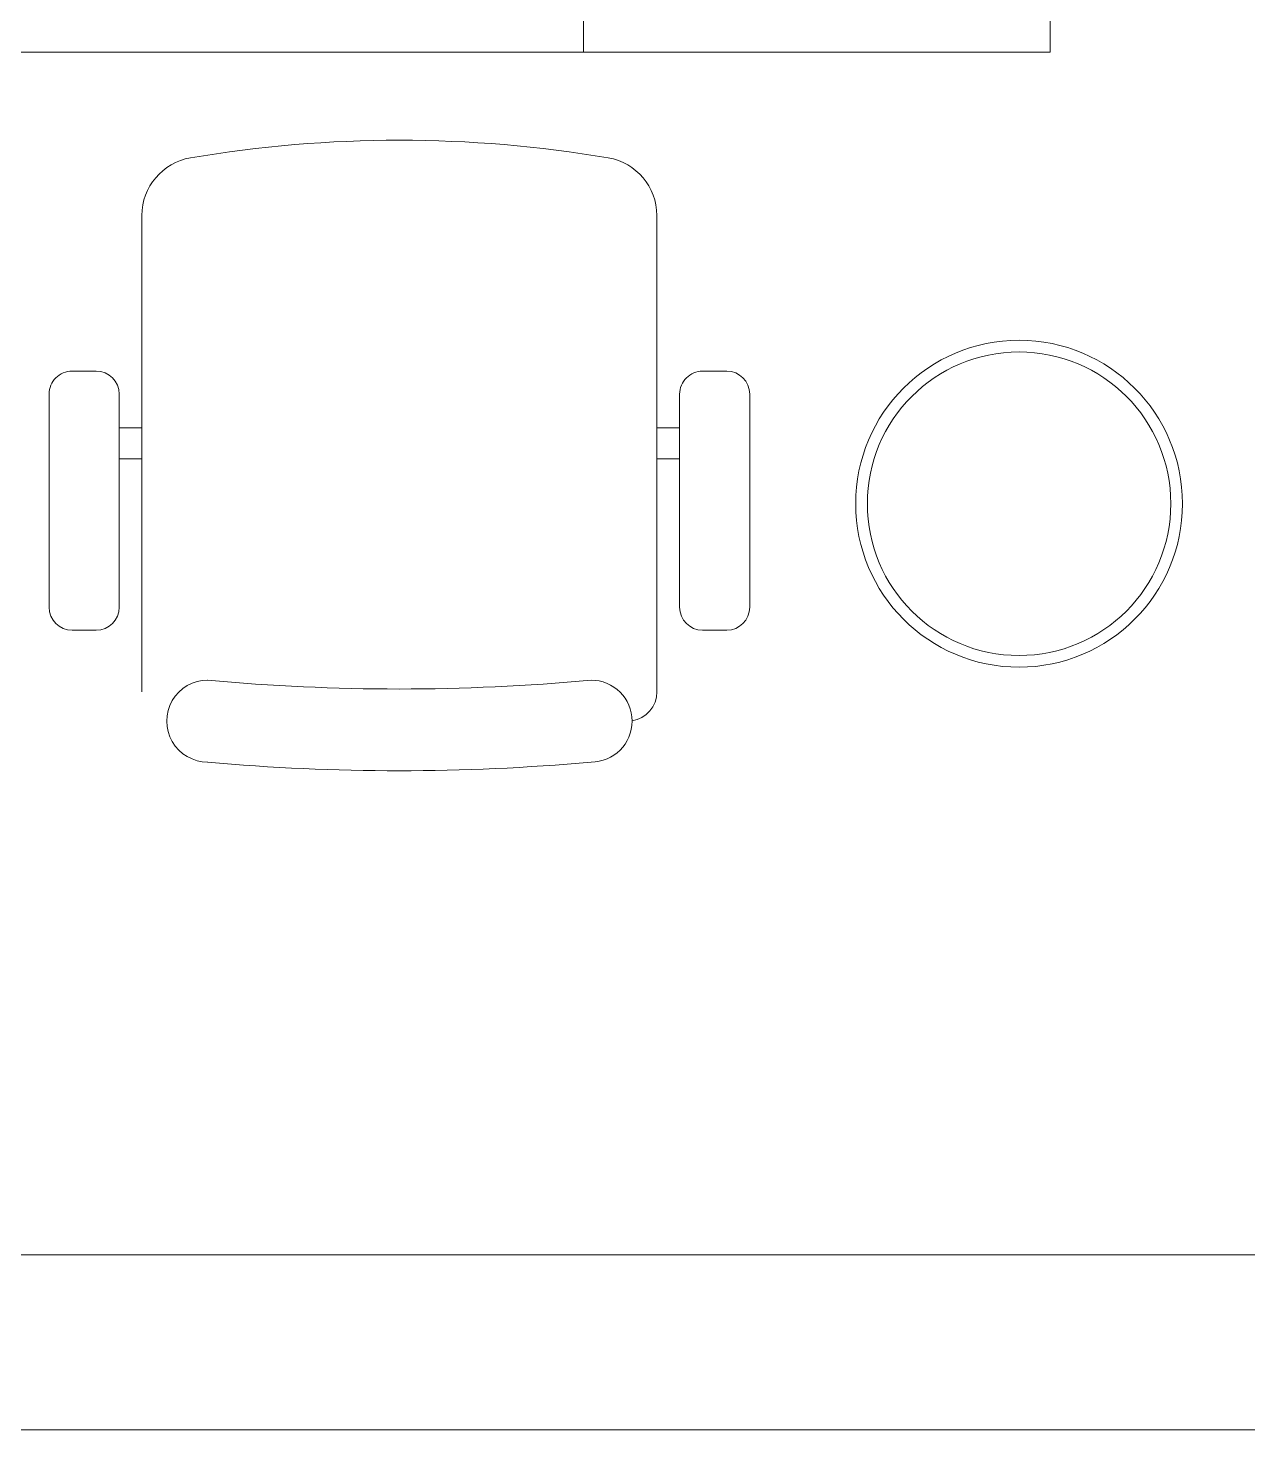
# Model space of a CAD drawing. Header units: metres. Extents: x 75097 to 220695, y -1557923 to -1361206.
# Drawn here: x 168756 to 169801, y -1455123 to -1453922 of the extents above; entities that cross this region are included whole.
import ezdxf

# ---------------------------------------------------------------- set-up
doc = ezdxf.new("R2010")
doc.units = ezdxf.units.M
doc.layers.get('0').update_dxf_attribs({"lineweight": 0})
for name, color, linetype, lineweight in [('A-100 - Copy$0$Medical Equipment and Furniture', 8, 'Continuous', 0), ('A-100 - Copy$0$NEW', 8, 'Continuous', 5), ('A-100 - Copy$0$Walls', 8, 'Continuous', 0)]:
    doc.layers.add(name, color=color, linetype=linetype, lineweight=lineweight)

# ---------------------------------------------------------------- blocks, each defined once
blk = doc.blocks.new('A-100 - Copy$0$GF21043-P')
for p, q in [((-0.8, 0.75), (-0.8, 0)), ((-0.4, 0.6), (-0.4, 0)), ((-0.8, 0), (0.8, 0))]:
    blk.add_line(p, q)
blk = doc.blocks.new('*X81')
for p, q in [((5, 3), (5, 3)), ((5, 3), (5, 3)), ((5, 3), (5, 3)), ((5, 3), (5, 3)), ((5, 3), (5, 3)), ((5, 3), (5, 3)), ((5, 3), (5, 3)), ((5, 3), (5, 3)), ((5, 3), (5, 3)), ((5, 3), (5, 3)), ((5, 3), (5, 3)), ((5, 3), (5, 3)), ((5, 3), (5, 3)), ((5, 3), (5, 3)), ((5, 3), (5, 3)), ((5, 3), (5, 3)), ((5, 3), (5, 3)), ((5, 3), (5, 3)), ((5, 3), (5, 3)), ((5, 3), (5, 3)), ((5, 3), (5, 3)), ((5, 3), (5, 3)), ((5, 3), (5, 3)), ((5, 3), (5, 3)), ((5, 3), (5, 3)), ((5, 3), (5, 3)), ((5, 3), (5, 3)), ((5, 3), (5, 3)), ((5, 3), (5, 3)), ((5, 3), (5, 3)), ((5, 3), (5, 3)), ((5, 3), (5, 3)), ((5, 3), (5, 3)), ((5, 3), (5, 3)), ((5, 3), (5, 3)), ((5, 3), (5, 3)), ((5, 3), (5, 3)), ((5, 3), (5, 3)), ((5, 3), (5, 3)), ((5, 3), (5, 3)), ((5, 3), (5, 3)), ((5, 3), (5, 3)), ((5, 3), (5, 3)), ((5, 3), (5, 3)), ((5, 3), (5, 3)), ((5, 3), (5, 3)), ((5, 3), (5, 3)), ((5, 3), (5, 3)), ((5, 3), (5, 3)), ((5, 3), (5, 3)), ((5, 3), (5, 3)), ((5, 3), (5, 3)), ((5, 3), (5, 3)), ((5, 3), (5, 3)), ((5, 3), (5, 3)), ((5, 3), (5, 3)), ((5, 3), (5, 3)), ((5, 3), (5, 3)), ((5, 3), (5, 3)), ((5, 3), (5, 3)), ((5, 3), (5, 3)), ((5, 3), (5, 3)), ((5, 3), (5, 3)), ((5, 3), (5, 3)), ((5, 3), (5, 3)), ((5, 3), (5, 3)), ((6, 3), (5, 3)), ((5, 3), (5, 3)), ((6, 3), (5, 3)), ((5, 3), (5, 3)), ((6, 3), (5, 3)), ((5, 3), (5, 3)), ((6, 3), (5, 3)), ((5, 3), (5, 3)), ((5, 3), (5, 3)), ((5, 3), (5, 3)), ((5, 3), (5, 3)), ((5, 3), (5, 3)), ((5, 3), (5, 3)), ((5, 3), (5, 3)), ((5, 3), (5, 3)), ((5, 3), (5, 3)), ((5, 3), (5, 3)), ((5, 3), (5, 3)), ((5, 3), (5, 3)), ((5, 3), (5, 3)), ((5, 3), (5, 3)), ((5, 3), (5, 3)), ((5, 3), (5, 3)), ((5, 3), (5, 3)), ((5, 3), (5, 3)), ((5, 3), (5, 3)), ((5, 3), (5, 3)), ((5, 3), (5, 3)), ((5, 3), (5, 3)), ((5, 3), (5, 3)), ((6, 3), (6, 3)), ((6, 3), (6, 3)), ((6, 3), (6, 3)), ((6, 3), (6, 3)), ((6, 3), (6, 3)), ((6, 3), (6, 3)), ((6, 3), (6, 3)), ((6, 3), (6, 3)), ((6, 3), (6, 3)), ((6, 3), (6, 3)), ((6, 3), (6, 3)), ((6, 3), (6, 3)), ((6, 3), (6, 3)), ((6, 3), (6, 3)), ((6, 3), (6, 3)), ((6, 3), (6, 3)), ((6, 3), (6, 3)), ((6, 3), (6, 3)), ((6, 3), (6, 3)), ((6, 3), (6, 3)), ((6, 3), (6, 3)), ((6, 3), (6, 3)), ((6, 3), (6, 3)), ((6, 3), (6, 3)), ((6, 3), (6, 3)), ((6, 3), (6, 3)), ((6, 3), (6, 3)), ((6, 3), (6, 3)), ((6, 3), (6, 3)), ((6, 3), (6, 3)), ((6, 3), (6, 3)), ((6, 3), (6, 3)), ((6, 3), (6, 3)), ((6, 3), (6, 3)), ((6, 3), (6, 3)), ((6, 3), (6, 3)), ((6, 3), (6, 3)), ((6, 3), (6, 3)), ((6, 3), (6, 3)), ((6, 3), (6, 3)), ((6, 3), (6, 3)), ((6, 3), (6, 3)), ((6, 3), (6, 3)), ((6, 3), (6, 3)), ((6, 3), (6, 3)), ((6, 3), (6, 3)), ((6, 3), (6, 3)), ((6, 3), (6, 3)), ((6, 3), (6, 3)), ((6, 3), (6, 3)), ((6, 3), (6, 3)), ((6, 3), (6, 3)), ((6, 3), (6, 3)), ((6, 3), (6, 3)), ((6, 3), (6, 3)), ((6, 3), (6, 3)), ((6, 3), (6, 3)), ((6, 3), (6, 3)), ((6, 3), (6, 3)), ((6, 3), (6, 3)), ((6, 3), (6, 3)), ((6, 3), (6, 3)), ((6, 3), (6, 3)), ((6, 3), (6, 3)), ((6, 3), (6, 3)), ((6, 3), (6, 3)), ((6, 3), (6, 3)), ((6, 3), (6, 3)), ((6, 3), (6, 3)), ((6, 3), (6, 3)), ((6, 3), (6, 3)), ((6, 3), (6, 3)), ((6, 3), (6, 3)), ((6, 3), (6, 3)), ((6, 3), (6, 3)), ((6, 3), (6, 3)), ((6, 3), (6, 3)), ((6, 3), (6, 3)), ((6, 3), (6, 3)), ((6, 3), (6, 3)), ((6, 3), (6, 3)), ((6, 3), (6, 3)), ((6, 3), (6, 3)), ((6, 3), (6, 3)), ((6, 3), (6, 3)), ((6, 3), (6, 3)), ((6, 3), (6, 3)), ((6, 3), (6, 3)), ((6, 3), (6, 3)), ((6, 3), (6, 3)), ((6, 3), (6, 3)), ((6, 3), (6, 3)), ((6, 3), (6, 3)), ((6, 3), (6, 3)), ((6, 3), (6, 3)), ((6, 3), (6, 3)), ((6, 3), (6, 3)), ((6, 3), (6, 3)), ((6, 3), (6, 3)), ((6, 3), (6, 3)), ((6, 3), (6, 3)), ((6, 3), (6, 3)), ((6, 3), (6, 3)), ((6, 3), (6, 3)), ((6, 3), (6, 3)), ((6, 3), (6, 3)), ((6, 3), (6, 3)), ((6, 3), (6, 3)), ((6, 3), (6, 3)), ((6, 3), (6, 3)), ((6, 3), (6, 3)), ((6, 3), (6, 3)), ((6, 3), (6, 3)), ((6, 3), (6, 3)), ((6, 3), (6, 3)), ((6, 3), (6, 3)), ((6, 3), (6, 3)), ((6, 3), (6, 3)), ((6, 3), (6, 3)), ((6, 3), (6, 3)), ((6, 3), (6, 3)), ((6, 3), (6, 3)), ((6, 3), (6, 3)), ((6, 3), (6, 3)), ((6, 3), (6, 3)), ((6, 3), (6, 3)), ((6, 3), (6, 3)), ((6, 3), (6, 3)), ((6, 3), (6, 3)), ((6, 3), (6, 3)), ((6, 3), (6, 3)), ((6, 3), (6, 3)), ((6, 3), (6, 3)), ((6, 3), (6, 3)), ((6, 3), (6, 3)), ((6, 3), (6, 3)), ((6, 3), (6, 3)), ((6, 3), (6, 3)), ((6, 3), (6, 3)), ((6, 3), (6, 3)), ((6, 3), (6, 3)), ((6, 3), (6, 3)), ((6, 3), (6, 3)), ((6, 3), (6, 3)), ((6, 3), (6, 3)), ((6, 3), (6, 3)), ((6, 3), (6, 3)), ((6, 3), (6, 3)), ((6, 3), (6, 3)), ((6, 3), (6, 3)), ((6, 3), (6, 3)), ((6, 3), (6, 3)), ((6, 3), (6, 3)), ((6, 3), (6, 3)), ((6, 3), (6, 3)), ((6, 3), (6, 3)), ((6, 3), (6, 3)), ((6, 3), (6, 3)), ((6, 3), (6, 3)), ((6, 3), (6, 3)), ((6, 3), (6, 3)), ((6, 3), (6, 3)), ((6, 3), (6, 3)), ((6, 3), (6, 3)), ((6, 3), (6, 3)), ((6, 3), (6, 3)), ((6, 3), (6, 3)), ((6, 3), (6, 3)), ((6, 3), (6, 3)), ((6, 3), (6, 3)), ((6, 3), (6, 3)), ((6, 3), (6, 3)), ((6, 3), (6, 3)), ((6, 3), (6, 3)), ((6, 3), (6, 3)), ((6, 3), (6, 3)), ((6, 3), (6, 3)), ((6, 3), (6, 3)), ((6, 3), (6, 3)), ((6, 3), (6, 3)), ((6, 3), (6, 3)), ((6, 3), (6, 3)), ((6, 3), (6, 3)), ((6, 3), (6, 3)), ((6, 3), (6, 3)), ((6, 3), (6, 3)), ((6, 3), (6, 3)), ((6, 3), (6, 3)), ((6, 3), (6, 3)), ((6, 3), (6, 3)), ((6, 3), (6, 3)), ((6, 3), (6, 3)), ((6, 3), (6, 3)), ((6, 3), (6, 3)), ((6, 3), (6, 3)), ((6, 3), (6, 3)), ((6, 3), (6, 3)), ((6, 3), (6, 3)), ((6, 3), (6, 3)), ((6, 3), (6, 3)), ((6, 3), (6, 3)), ((6, 3), (6, 3)), ((6, 3), (6, 3)), ((6, 3), (6, 3)), ((6, 3), (5, 3)), ((6, 3), (5, 3)), ((6, 3), (5, 3)), ((6, 3), (5, 3)), ((6, 3), (5, 3)), ((6, 3), (6, 3)), ((6, 3), (6, 3)), ((6, 3), (6, 3)), ((6, 3), (6, 3)), ((6, 3), (6, 3)), ((6, 3), (6, 3)), ((6, 3), (6, 3)), ((6, 3), (6, 3)), ((6, 3), (6, 3)), ((6, 3), (6, 3)), ((6, 3), (6, 3)), ((6, 3), (6, 3)), ((6, 3), (6, 3)), ((6, 3), (6, 3)), ((6, 3), (6, 3)), ((6, 3), (6, 3)), ((6, 3), (6, 3)), ((6, 3), (6, 3)), ((6, 3), (6, 3)), ((6, 3), (6, 3)), ((6, 3), (6, 3)), ((6, 3), (6, 3)), ((6, 3), (6, 3)), ((6, 3), (6, 3)), ((6, 3), (6, 3)), ((6, 3), (6, 3)), ((6, 3), (6, 3)), ((6, 3), (6, 3)), ((6, 3), (6, 3)), ((6, 3), (6, 3)), ((6, 3), (6, 3)), ((6, 3), (6, 3)), ((6, 3), (6, 3)), ((6, 3), (6, 3)), ((6, 3), (6, 3)), ((6, 3), (6, 3)), ((6, 3), (6, 3)), ((6, 3), (6, 3)), ((6, 3), (6, 3)), ((6, 3), (6, 3)), ((6, 3), (6, 3)), ((6, 3), (6, 3)), ((6, 3), (6, 3)), ((6, 3), (6, 3)), ((6, 3), (6, 3)), ((6, 3), (6, 3)), ((6, 3), (6, 3)), ((6, 3), (6, 3)), ((6, 3), (6, 3)), ((6, 3), (6, 3)), ((6, 3), (6, 3)), ((6, 3), (6, 3)), ((6, 3), (6, 3)), ((6, 3), (6, 3)), ((6, 3), (6, 3)), ((6, 3), (6, 3)), ((6, 3), (6, 3)), ((6, 3), (6, 3)), ((6, 3), (6, 3)), ((6, 3), (6, 3)), ((6, 3), (6, 3)), ((6, 3), (6, 3)), ((6, 3), (6, 3)), ((6, 3), (6, 3)), ((6, 3), (6, 3)), ((6, 3), (6, 3)), ((6, 3), (6, 3)), ((6, 3), (6, 3)), ((6, 3), (6, 3)), ((6, 3), (6, 3)), ((6, 3), (6, 3)), ((6, 3), (6, 3)), ((6, 3), (6, 3)), ((6, 3), (6, 3)), ((6, 3), (6, 3)), ((6, 3), (6, 3)), ((6, 3), (6, 3)), ((6, 3), (6, 3)), ((6, 3), (6, 3)), ((6, 3), (6, 3)), ((6, 3), (6, 3)), ((6, 3), (6, 3)), ((6, 3), (6, 3)), ((6, 3), (6, 3)), ((6, 3), (6, 3)), ((6, 3), (6, 3)), ((6, 3), (6, 3)), ((6, 3), (6, 3)), ((6, 3), (6, 3)), ((6, 3), (6, 3)), ((6, 3), (6, 3)), ((6, 3), (6, 3)), ((6, 3), (6, 3)), ((6, 3), (6, 3)), ((6, 3), (6, 3)), ((6, 3), (6, 3)), ((6, 3), (6, 3)), ((6, 3), (6, 3)), ((6, 3), (6, 3)), ((6, 3), (6, 3)), ((6, 3), (6, 3)), ((6, 3), (6, 3)), ((6, 3), (6, 3)), ((6, 3), (6, 3)), ((6, 3), (6, 3)), ((6, 3), (6, 3)), ((6, 3), (6, 3)), ((6, 3), (6, 3)), ((6, 3), (6, 3)), ((6, 3), (6, 3)), ((6, 3), (6, 3)), ((6, 3), (6, 3)), ((6, 3), (6, 3)), ((6, 3), (6, 3)), ((6, 3), (6, 3)), ((6, 3), (6, 3)), ((6, 3), (6, 3)), ((6, 3), (6, 3)), ((6, 3), (6, 3)), ((6, 3), (6, 3)), ((6, 3), (6, 3)), ((6, 3), (6, 3)), ((6, 3), (6, 3)), ((6, 3), (6, 3)), ((6, 3), (6, 3)), ((6, 3), (6, 3)), ((6, 3), (6, 3)), ((6, 3), (6, 3)), ((6, 3), (6, 3)), ((6, 3), (6, 3)), ((6, 3), (6, 3)), ((6, 3), (6, 3)), ((6, 3), (6, 3)), ((6, 3), (6, 3)), ((6, 3), (6, 3)), ((6, 3), (6, 3)), ((6, 3), (6, 3)), ((6, 3), (6, 3)), ((6, 3), (6, 3)), ((6, 3), (6, 3)), ((6, 3), (6, 3)), ((6, 3), (6, 3)), ((6, 3), (6, 3)), ((6, 3), (6, 3)), ((6, 3), (6, 3)), ((6, 3), (6, 3)), ((6, 3), (6, 3)), ((6, 3), (6, 3)), ((6, 3), (6, 3)), ((6, 3), (6, 3)), ((6, 3), (6, 3)), ((6, 3), (6, 3)), ((6, 3), (6, 3)), ((6, 3), (6, 3)), ((6, 3), (6, 3)), ((6, 3), (6, 3)), ((6, 3), (6, 3)), ((6, 3), (6, 3)), ((6, 3), (6, 3)), ((6, 3), (6, 3)), ((6, 3), (6, 3)), ((6, 3), (6, 3)), ((6, 3), (6, 3)), ((6, 3), (6, 3)), ((6, 3), (6, 3)), ((6, 3), (6, 3)), ((6, 3), (6, 3)), ((6, 3), (6, 3)), ((6, 3), (6, 3)), ((6, 3), (6, 3)), ((6, 3), (6, 3)), ((6, 3), (6, 3)), ((6, 3), (6, 3)), ((6, 3), (6, 3)), ((6, 3), (6, 3)), ((6, 3), (6, 3)), ((6, 3), (6, 3)), ((6, 3), (6, 3)), ((6, 3), (6, 3)), ((6, 3), (6, 3)), ((6, 3), (6, 3)), ((6, 3), (6, 3)), ((6, 3), (6, 3)), ((6, 3), (6, 3)), ((6, 3), (6, 3)), ((6, 3), (6, 3)), ((6, 3), (6, 3)), ((6, 3), (6, 3)), ((6, 3), (6, 3)), ((6, 3), (6, 3)), ((6, 3), (6, 3)), ((6, 3), (6, 3)), ((6, 3), (6, 3)), ((6, 3), (6, 3)), ((6, 3), (6, 3)), ((6, 3), (6, 3)), ((6, 3), (6, 3)), ((6, 3), (6, 3)), ((6, 3), (6, 3)), ((6, 3), (6, 3)), ((6, 3), (6, 3)), ((6, 3), (6, 3)), ((6, 3), (6, 3)), ((6, 3), (6, 3)), ((6, 3), (6, 3)), ((6, 3), (6, 3)), ((6, 3), (6, 3)), ((6, 3), (6, 3)), ((6, 3), (6, 3)), ((6, 3), (6, 3)), ((6, 3), (6, 3)), ((6, 3), (6, 3)), ((6, 3), (6, 3)), ((6, 3), (6, 3)), ((6, 3), (6, 3)), ((6, 3), (6, 3)), ((6, 3), (6, 3)), ((6, 3), (6, 3)), ((6, 3), (6, 3)), ((6, 3), (6, 3)), ((6, 3), (6, 3)), ((6, 3), (6, 3)), ((6, 3), (6, 3)), ((6, 3), (6, 3)), ((6, 3), (6, 3)), ((6, 3), (6, 3)), ((6, 3), (6, 3)), ((6, 3), (6, 3)), ((6, 3), (6, 3)), ((6, 3), (6, 3)), ((6, 3), (6, 3)), ((6, 3), (6, 3)), ((6, 3), (6, 3)), ((6, 3), (6, 3)), ((6, 3), (6, 3)), ((6, 3), (6, 3)), ((6, 3), (6, 3)), ((6, 3), (6, 3)), ((6, 3), (6, 3)), ((6, 3), (6, 3)), ((6, 3), (6, 3)), ((6, 3), (6, 3)), ((6, 3), (6, 3)), ((6, 3), (6, 3)), ((6, 3), (6, 3)), ((6, 3), (6, 3)), ((6, 3), (6, 3)), ((6, 3), (6, 3)), ((6, 3), (6, 3)), ((6, 3), (6, 3)), ((6, 3), (6, 3)), ((6, 3), (6, 3)), ((6, 3), (6, 3)), ((6, 3), (6, 3)), ((6, 3), (6, 3)), ((6, 3), (6, 3)), ((6, 3), (6, 3)), ((6, 3), (6, 3)), ((6, 3), (6, 3)), ((6, 3), (6, 3)), ((6, 3), (6, 3)), ((6, 3), (6, 3)), ((6, 3), (6, 3)), ((6, 3), (6, 3)), ((6, 3), (6, 3)), ((6, 3), (6, 3)), ((6, 3), (6, 3)), ((6, 3), (6, 3)), ((6, 3), (6, 3)), ((6, 3), (6, 3)), ((6, 3), (6, 3)), ((6, 3), (6, 3)), ((6, 3), (6, 3)), ((6, 3), (6, 3)), ((6, 3), (6, 3)), ((6, 3), (6, 3)), ((6, 3), (6, 3)), ((6, 3), (6, 3)), ((6, 3), (6, 3)), ((6, 3), (6, 3)), ((6, 3), (6, 3)), ((6, 3), (6, 3)), ((6, 3), (6, 3)), ((6, 3), (6, 3)), ((6, 3), (6, 3)), ((6, 3), (6, 3)), ((6, 3), (6, 3)), ((6, 3), (6, 3)), ((6, 3), (6, 3)), ((6, 3), (6, 3)), ((6, 3), (6, 3)), ((6, 3), (6, 3)), ((6, 3), (6, 3)), ((6, 3), (6, 3)), ((6, 3), (6, 3)), ((6, 3), (6, 3)), ((6, 3), (6, 3)), ((6, 3), (6, 3)), ((6, 3), (6, 3)), ((6, 3), (6, 3)), ((6, 3), (6, 3)), ((6, 3), (6, 3)), ((6, 3), (6, 3)), ((6, 3), (6, 3)), ((6, 3), (6, 3)), ((6, 3), (6, 3)), ((6, 3), (6, 3)), ((6, 3), (6, 3)), ((6, 3), (6, 3)), ((6, 3), (6, 3)), ((6, 3), (6, 3)), ((6, 3), (6, 3)), ((6, 3), (6, 3)), ((6, 3), (6, 3)), ((6, 3), (6, 3)), ((6, 3), (6, 3)), ((6, 3), (6, 3))]:
    blk.add_line(p, q)
blk = doc.blocks.new('*X82')
for p, q in [((13, 1), (13, 1)), ((13, 1), (13, 1)), ((13, 1), (13, 1)), ((13, 1), (13, 1)), ((13, 1), (13, 1)), ((13, 1), (13, 1)), ((13, 1), (13, 1)), ((13, 1), (13, 1)), ((13, 1), (13, 1)), ((13, 1), (13, 1)), ((13, 1), (13, 1)), ((13, 1), (13, 1)), ((13, 1), (13, 1)), ((13, 1), (13, 1)), ((13, 1), (13, 1)), ((13, 1), (14, 1)), ((13, 1), (14, 1)), ((13, 1), (14, 1)), ((13, 1), (13, 1)), ((13, 1), (13, 1)), ((13, 1), (13, 1)), ((13, 1), (13, 1)), ((13, 1), (13, 1)), ((13, 1), (13, 1)), ((13, 1), (13, 1)), ((13, 1), (13, 1)), ((13, 1), (13, 1)), ((13, 1), (13, 1)), ((13, 1), (13, 1)), ((13, 1), (13, 1)), ((13, 1), (13, 1)), ((13, 1), (13, 1)), ((13, 1), (13, 1)), ((13, 1), (13, 1)), ((13, 1), (13, 1)), ((13, 1), (13, 1)), ((13, 1), (13, 1)), ((13, 1), (13, 1)), ((13, 1), (13, 1)), ((13, 1), (13, 1)), ((13, 1), (13, 1)), ((13, 1), (13, 1)), ((13, 1), (13, 1)), ((13, 1), (13, 1)), ((13, 1), (13, 1)), ((13, 1), (13, 1)), ((13, 1), (13, 1)), ((13, 1), (13, 1)), ((13, 1), (13, 1)), ((13, 1), (13, 1)), ((13, 1), (13, 1)), ((13, 1), (13, 1)), ((13, 1), (13, 1)), ((13, 1), (13, 1)), ((13, 1), (13, 1)), ((13, 1), (13, 1)), ((13, 1), (13, 1)), ((13, 1), (13, 1)), ((13, 1), (13, 1)), ((13, 1), (13, 1)), ((13, 1), (13, 1)), ((13, 1), (13, 1)), ((13, 1), (13, 1)), ((13, 1), (13, 1)), ((13, 1), (13, 1)), ((13, 1), (13, 1)), ((13, 1), (13, 1)), ((13, 1), (13, 1)), ((13, 1), (13, 1)), ((13, 1), (13, 1)), ((13, 1), (13, 1)), ((13, 1), (13, 1)), ((13, 1), (13, 1)), ((13, 1), (13, 1)), ((13, 1), (13, 1)), ((13, 1), (13, 1)), ((13, 1), (13, 1)), ((13, 1), (13, 1)), ((13, 1), (13, 1)), ((13, 1), (13, 1)), ((13, 1), (13, 1)), ((13, 1), (13, 1)), ((13, 1), (13, 1)), ((13, 1), (13, 1)), ((13, 1), (13, 1)), ((13, 1), (13, 1)), ((13, 1), (13, 1)), ((13, 1), (13, 1)), ((13, 1), (13, 1)), ((13, 1), (13, 1)), ((13, 1), (13, 1)), ((13, 1), (13, 1)), ((13, 1), (13, 1)), ((13, 1), (13, 1)), ((13, 1), (13, 1)), ((13, 1), (13, 1)), ((13, 1), (13, 1)), ((13, 1), (13, 1)), ((13, 1), (13, 1)), ((13, 1), (13, 1)), ((13, 1), (13, 1)), ((13, 1), (13, 1)), ((13, 1), (13, 1)), ((13, 1), (13, 1)), ((13, 1), (13, 1)), ((13, 1), (13, 1)), ((13, 1), (13, 1)), ((13, 1), (13, 1)), ((13, 1), (13, 1)), ((13, 1), (13, 1)), ((13, 1), (13, 1)), ((13, 1), (13, 1)), ((13, 1), (13, 1)), ((13, 1), (13, 1)), ((13, 1), (13, 1)), ((13, 1), (13, 1)), ((13, 1), (13, 1)), ((13, 1), (13, 1)), ((13, 1), (13, 1)), ((13, 1), (13, 1)), ((13, 1), (13, 1)), ((13, 1), (13, 1)), ((13, 1), (13, 1)), ((13, 1), (14, 1)), ((13, 0), (13, 0)), ((13, 0), (13, 0)), ((13, 0), (13, 0)), ((13, 0), (13, 0)), ((13, 0), (13, 0)), ((13, 0), (13, 0)), ((13, 0), (13, 0)), ((13, 0), (13, 0)), ((13, 0), (13, 0)), ((13, 0), (13, 0)), ((13, 0), (13, 0)), ((13, 0), (13, 0)), ((13, 0), (13, 0)), ((13, 0), (13, 0)), ((13, 0), (13, 0)), ((13, 0), (13, 0)), ((13, 0), (13, 0)), ((13, 0), (13, 0)), ((13, 0), (13, 0)), ((13, 0), (13, 0)), ((13, 0), (13, 0)), ((13, 0), (13, 0)), ((13, 0), (13, 0)), ((13, 0), (13, 0)), ((13, 0), (13, 0)), ((13, 0), (13, 0)), ((13, 0), (13, 0)), ((13, 0), (13, 0)), ((13, 0), (13, 0)), ((13, 0), (13, 0)), ((13, 0), (13, 0)), ((13, 0), (13, 0)), ((13, 0), (13, 0)), ((13, 0), (13, 0)), ((13, 0), (13, 0)), ((13, 0), (13, 0)), ((13, 0), (13, 0)), ((13, 0), (13, 0)), ((13, 0), (13, 0)), ((13, 0), (13, 0)), ((13, 0), (13, 0)), ((13, 0), (13, 0)), ((13, 0), (13, 0)), ((13, 0), (13, 0)), ((13, 0), (13, 0)), ((13, 0), (13, 0)), ((13, 0), (13, 0)), ((13, 0), (13, 0)), ((13, 0), (14, 0)), ((13, 0), (14, 0)), ((13, 0), (13, 0)), ((13, 0), (14, 0)), ((14, 1), (14, 1)), ((14, 1), (14, 1)), ((14, 1), (14, 1)), ((14, 1), (14, 1)), ((14, 1), (14, 1)), ((14, 1), (14, 1)), ((14, 1), (14, 1)), ((14, 1), (14, 1)), ((14, 1), (14, 1)), ((14, 1), (14, 1)), ((14, 1), (14, 1)), ((14, 1), (14, 1)), ((14, 1), (14, 1)), ((14, 1), (14, 1)), ((14, 1), (14, 1)), ((14, 1), (14, 1)), ((14, 1), (14, 1)), ((14, 1), (14, 1)), ((14, 1), (14, 1)), ((14, 1), (14, 1)), ((14, 1), (14, 1)), ((14, 1), (14, 1)), ((14, 1), (14, 1)), ((14, 1), (14, 1)), ((14, 1), (14, 1)), ((14, 1), (14, 1)), ((14, 1), (14, 1)), ((14, 1), (14, 1)), ((14, 1), (14, 1)), ((14, 1), (14, 1)), ((14, 1), (14, 1)), ((14, 1), (14, 1)), ((14, 1), (14, 1)), ((14, 1), (14, 1)), ((14, 1), (14, 1)), ((14, 1), (14, 1)), ((14, 1), (14, 1)), ((14, 1), (14, 1)), ((14, 1), (14, 1)), ((14, 1), (14, 1)), ((14, 1), (14, 1)), ((14, 1), (14, 1)), ((14, 1), (14, 1)), ((14, 1), (14, 1)), ((14, 1), (14, 1)), ((14, 1), (14, 1)), ((14, 1), (14, 1)), ((14, 1), (14, 1)), ((14, 1), (14, 1)), ((14, 1), (14, 1)), ((14, 1), (14, 1)), ((14, 1), (14, 1)), ((14, 1), (14, 1)), ((14, 1), (14, 1)), ((14, 1), (14, 1)), ((14, 1), (14, 1)), ((14, 1), (14, 1)), ((14, 1), (14, 1)), ((14, 1), (14, 1)), ((14, 1), (14, 1)), ((14, 1), (14, 1)), ((14, 1), (14, 1)), ((14, 1), (14, 1)), ((14, 1), (14, 1)), ((14, 1), (14, 1)), ((14, 1), (14, 1)), ((14, 1), (14, 1)), ((14, 1), (14, 1)), ((14, 1), (14, 1)), ((14, 1), (14, 1)), ((14, 1), (14, 1)), ((14, 1), (14, 1)), ((14, 1), (14, 1)), ((14, 1), (14, 1)), ((14, 1), (14, 1)), ((14, 1), (14, 1)), ((14, 1), (14, 1)), ((14, 1), (14, 1)), ((14, 1), (14, 1)), ((14, 1), (14, 1)), ((14, 1), (14, 1)), ((14, 1), (14, 1)), ((14, 1), (14, 1)), ((14, 1), (14, 1)), ((14, 1), (14, 1)), ((14, 1), (14, 1)), ((14, 1), (14, 1)), ((14, 1), (14, 1)), ((14, 1), (14, 1)), ((14, 1), (14, 1)), ((14, 1), (14, 1)), ((14, 1), (14, 1)), ((14, 1), (14, 1)), ((14, 1), (14, 1)), ((14, 0), (14, 0)), ((14, 0), (14, 0)), ((14, 0), (14, 0)), ((14, 0), (14, 0)), ((14, 0), (14, 0)), ((14, 0), (14, 0)), ((14, 0), (14, 0)), ((14, 0), (14, 0)), ((14, 0), (14, 0)), ((14, 0), (14, 0)), ((14, 0), (14, 0)), ((14, 0), (14, 0)), ((14, 0), (14, 0)), ((14, 0), (14, 0)), ((14, 0), (14, 0)), ((14, 0), (14, 0)), ((14, 0), (14, 0)), ((14, 0), (14, 0)), ((14, 0), (14, 0)), ((14, 0), (14, 0)), ((14, 0), (14, 0)), ((14, 0), (14, 0)), ((14, 0), (14, 0)), ((14, 0), (14, 0)), ((14, 0), (14, 0)), ((14, 0), (14, 0)), ((14, 0), (14, 0)), ((14, 0), (14, 0)), ((14, 0), (14, 0)), ((14, 0), (14, 0)), ((14, 0), (14, 0)), ((14, 0), (14, 0)), ((14, 0), (14, 0)), ((14, 0), (14, 0)), ((14, 0), (14, 0)), ((14, 0), (14, 0)), ((14, 0), (14, 0)), ((14, 0), (14, 0)), ((14, 0), (14, 0)), ((14, 0), (14, 0)), ((14, 0), (14, 0)), ((14, 0), (14, 0)), ((14, 0), (14, 0)), ((14, 0), (14, 0)), ((14, 0), (14, 0)), ((14, 0), (14, 0)), ((14, 0), (14, 0)), ((14, 0), (14, 0)), ((13, 0), (13, 0)), ((13, 0), (14, 0)), ((13, 0), (13, 0)), ((13, 0), (14, 0)), ((13, 0), (13, 0)), ((13, 0), (14, 0)), ((13, 0), (13, 0)), ((13, 0), (13, 0)), ((13, 0), (13, 0)), ((13, 0), (13, 0)), ((13, 0), (14, 0)), ((13, 0), (13, 0)), ((13, 0), (14, 0)), ((13, 0), (13, 0)), ((13, 0), (14, 0)), ((13, 0), (13, 0)), ((13, 0), (14, 0)), ((13, 0), (13, 0)), ((13, 0), (14, 0)), ((13, 0), (13, 0)), ((13, 0), (14, 0)), ((13, 0), (13, 0)), ((13, 0), (14, 0)), ((13, 0), (13, 0)), ((13, 0), (13, 0)), ((13, 0), (13, 0)), ((13, 0), (14, 0)), ((13, 0), (13, 0)), ((13, 0), (14, 0)), ((13, 0), (13, 0)), ((13, 0), (14, 0)), ((13, 0), (13, 0)), ((13, 0), (14, 0)), ((13, 0), (13, 0)), ((13, 0), (13, 0)), ((13, 0), (13, 0)), ((13, 0), (13, 0)), ((13, 0), (13, 0)), ((13, 0), (13, 0)), ((13, 0), (13, 0)), ((13, 0), (13, 0)), ((13, 0), (13, 0)), ((13, 0), (13, 0)), ((13, 0), (13, 0)), ((13, 0), (13, 0)), ((13, 0), (13, 0)), ((13, 0), (13, 0)), ((13, 0), (13, 0)), ((13, 0), (13, 0)), ((13, 0), (13, 0)), ((13, 0), (13, 0)), ((13, 0), (13, 0)), ((13, 0), (13, 0)), ((13, 0), (13, 0)), ((13, 0), (13, 0)), ((13, 0), (13, 0)), ((13, 0), (13, 0)), ((13, 0), (13, 0)), ((13, 0), (13, 0)), ((13, 0), (13, 0)), ((13, 0), (13, 0)), ((13, 0), (13, 0)), ((13, 0), (13, 0)), ((13, 0), (13, 0)), ((13, -1), (13, -1)), ((13, -1), (13, -1)), ((13, -1), (13, -1)), ((13, -1), (13, -1)), ((13, -1), (13, -1)), ((13, -1), (14, -1)), ((13, -1), (13, -1)), ((14, 0), (14, 0)), ((14, 0), (14, 0)), ((14, 0), (14, 0)), ((14, 0), (14, 0)), ((14, 0), (14, 0)), ((14, 0), (14, 0)), ((14, 0), (14, 0)), ((14, 0), (14, 0)), ((14, 0), (14, 0)), ((14, 0), (14, 0)), ((14, 0), (14, 0)), ((14, 0), (14, 0)), ((14, 0), (14, 0)), ((14, 0), (14, 0)), ((14, 0), (14, 0)), ((13, 0), (14, 0)), ((14, 0), (14, 0)), ((14, 0), (14, 0)), ((14, 0), (14, 0)), ((14, 0), (14, 0)), ((14, 0), (14, 0)), ((14, 0), (14, 0)), ((14, 0), (14, 0)), ((14, 0), (14, 0)), ((14, 0), (14, 0)), ((14, 0), (14, 0)), ((14, 0), (14, 0)), ((14, 0), (14, 0)), ((14, 0), (14, 0)), ((14, 0), (14, 0)), ((14, 0), (14, 0)), ((14, 0), (14, 0)), ((14, 0), (14, 0)), ((14, 0), (14, 0)), ((14, 0), (14, 0)), ((14, 0), (14, 0)), ((14, 0), (14, 0)), ((14, 0), (14, 0)), ((14, 0), (14, 0)), ((14, 0), (14, 0)), ((14, 0), (14, 0)), ((14, 0), (14, 0)), ((14, 0), (14, 0)), ((14, 0), (14, 0)), ((14, 0), (14, 0)), ((14, 0), (14, 0)), ((14, 0), (14, 0)), ((14, 0), (14, 0)), ((14, 0), (14, 0)), ((14, 0), (14, 0)), ((14, -1), (14, -1)), ((14, -1), (14, -1)), ((14, -1), (14, -1)), ((14, -1), (14, -1)), ((14, -1), (14, -1))]:
    blk.add_line(p, q)
blk = doc.blocks.new('A-100 - Copy$0$GF21018-P')
for p, q in [((-0.2207, 0.4756), (-0.2207, 0.0675)), ((0.2205, 0.4756), (0.2205, 0.0675)), ((-0.2806, 0.3422), (-0.2598, 0.3422)), ((0.2596, 0.3422), (0.2804, 0.3422)), ((-0.3002, 0.3226), (-0.3002, 0.14)), ((-0.2402, 0.3226), (-0.2402, 0.14)), ((0.24, 0.3226), (0.24, 0.14)), ((0.3, 0.3226), (0.3, 0.14)), ((-0.2402, 0.2937), (-0.2207, 0.2937)), ((0.2205, 0.2937), (0.24, 0.2937)), ((-0.2402, 0.2671), (-0.2207, 0.2671)), ((0.2205, 0.2671), (0.24, 0.2671)), ((-0.2806, 0.1204), (-0.2598, 0.1204)), ((0.2596, 0.1204), (0.2804, 0.1204))]:
    blk.add_line(p, q)
for points in [[(0.24, 0.2937), (0.24, 0.2937), (0.24, 0.2937), (0.24, 0.2937), (0.24, 0.2937), (0.24, 0.2937), (0.24, 0.2937), (0.24, 0.2937), (0.24, 0.2937), (0.24, 0.2937), (0.24, 0.2937), (0.24, 0.2937), (0.24, 0.2937), (0.24, 0.2937), (0.24, 0.2937), (0.24, 0.2937), (0.24, 0.2937), (0.24, 0.2937), (0.24, 0.2937), (0.24, 0.2937), (0.24, 0.2937), (0.24, 0.2937), (0.24, 0.2937), (0.24, 0.2937), (0.24, 0.2937), (0.24, 0.2937), (0.24, 0.2937), (0.24, 0.2937), (0.24, 0.2937), (0.24, 0.2937), (0.24, 0.2937), (0.24, 0.2937), (0.24, 0.2937), (0.24, 0.2937), (0.24, 0.2937), (0.24, 0.2937), (0.24, 0.2937), (0.24, 0.2937), (0.24, 0.2937), (0.24, 0.2937), (0.24, 0.2937), (0.24, 0.2937), (0.24, 0.2937), (0.24, 0.2937), (0.24, 0.2937), (0.24, 0.2937), (0.24, 0.2937), (0.24, 0.2937), (0.24, 0.2937), (0.24, 0.2937), (0.24, 0.2937), (0.24, 0.2937), (0.24, 0.2937), (0.24, 0.2937), (0.24, 0.2937), (0.24, 0.2937), (0.24, 0.2937), (0.24, 0.2937), (0.24, 0.2937), (0.24, 0.2937), (0.24, 0.2937), (0.24, 0.2937), (0.24, 0.2937), (0.24, 0.2937), (0.24, 0.2937), (0.24, 0.2937), (0.24, 0.2937), (0.24, 0.2937), (0.24, 0.2937), (0.24, 0.2937), (0.24, 0.2937), (0.24, 0.2937), (0.24, 0.2937), (0.24, 0.2937), (0.24, 0.2937), (0.24, 0.2937), (0.24, 0.2937), (0.24, 0.2937), (0.24, 0.2937), (0.24, 0.2937), (0.24, 0.2937), (0.24, 0.2937), (0.24, 0.2937), (0.24, 0.2937), (0.24, 0.2937), (0.24, 0.2937), (0.24, 0.2937), (0.24, 0.2937), (0.24, 0.2937), (0.24, 0.2937), (0.24, 0.2937), (0.24, 0.2937), (0.24, 0.2937), (0.24, 0.2937), (0.24, 0.2937), (0.24, 0.2937), (0.24, 0.2937), (0.24, 0.2937), (0.24, 0.2937), (0.24, 0.2937), (0.24, 0.2937), (0.24, 0.2937), (0.24, 0.2937), (0.24, 0.2937), (0.24, 0.2937), (0.24, 0.2937), (0.24, 0.2937), (0.24, 0.2937), (0.24, 0.2937), (0.24, 0.2937), (0.24, 0.2937), (0.24, 0.2937), (0.24, 0.2937), (0.24, 0.2937), (0.24, 0.2937), (0.24, 0.2937), (0.24, 0.2937), (0.24, 0.2937), (0.24, 0.2937), (0.24, 0.2937), (0.24, 0.2937), (0.24, 0.2937), (0.24, 0.2937), (0.24, 0.2937), (0.24, 0.2937), (0.24, 0.2937), (0.24, 0.2937), (0.24, 0.2937), (0.24, 0.2937), (0.24, 0.2937), (0.24, 0.2937), (0.24, 0.2937), (0.24, 0.2937), (0.24, 0.2937), (0.24, 0.2937), (0.24, 0.2937), (0.24, 0.2937), (0.24, 0.2937), (0.24, 0.2937), (0.24, 0.2937), (0.24, 0.2937), (0.24, 0.2937), (0.24, 0.2937), (0.24, 0.2937), (0.24, 0.2937), (0.24, 0.2937), (0.24, 0.2937), (0.24, 0.2937), (0.24, 0.2937), (0.24, 0.2937), (0.24, 0.2937), (0.24, 0.2937), (0.24, 0.2937), (0.24, 0.2937), (0.24, 0.2937), (0.24, 0.2937), (0.24, 0.2937), (0.24, 0.2937), (0.24, 0.2937), (0.24, 0.2937), (0.24, 0.2937), (0.24, 0.2937), (0.24, 0.2937), (0.24, 0.2937), (0.24, 0.2937), (0.24, 0.2937), (0.24, 0.2937), (0.24, 0.2937), (0.24, 0.2937), (0.24, 0.2937), (0.24, 0.2937), (0.24, 0.2937), (0.24, 0.2937), (0.24, 0.2937), (0.24, 0.2937), (0.24, 0.2937), (0.24, 0.2937), (0.24, 0.2937), (0.24, 0.2937), (0.24, 0.2937), (0.24, 0.2937), (0.24, 0.2937), (0.24, 0.2937), (0.24, 0.2937), (0.24, 0.2937), (0.24, 0.2937), (0.24, 0.2937), (0.24, 0.2937), (0.24, 0.2937), (0.24, 0.2937), (0.24, 0.2937), (0.24, 0.2937), (0.24, 0.2937), (0.24, 0.2937), (0.24, 0.2937), (0.24, 0.2937), (0.24, 0.2937), (0.24, 0.2937), (0.24, 0.2937), (0.24, 0.2937), (0.24, 0.2937), (0.24, 0.2937), (0.24, 0.2937), (0.24, 0.2937), (0.24, 0.2937), (0.24, 0.2937), (0.24, 0.2937), (0.24, 0.2937), (0.24, 0.2937), (0.24, 0.2937), (0.24, 0.2937), (0.24, 0.2937), (0.24, 0.2937), (0.24, 0.2937), (0.24, 0.2937), (0.24, 0.2937), (0.24, 0.2937), (0.24, 0.2937), (0.24, 0.2937), (0.24, 0.2937), (0.24, 0.2937), (0.24, 0.2937), (0.24, 0.2937), (0.24, 0.2937), (0.24, 0.2937), (0.24, 0.2937), (0.24, 0.2937), (0.24, 0.2937), (0.24, 0.2937), (0.24, 0.2937), (0.24, 0.2937), (0.24, 0.2937), (0.24, 0.2937), (0.24, 0.2937), (0.24, 0.2937), (0.24, 0.2937), (0.24, 0.2937), (0.24, 0.2937), (0.24, 0.2937), (0.24, 0.2937), (0.24, 0.2937), (0.24, 0.2937), (0.24, 0.2937), (0.24, 0.2937), (0.24, 0.2937), (0.24, 0.2937), (0.24, 0.2937), (0.24, 0.2937), (0.24, 0.2937), (0.24, 0.2937), (0.24, 0.2937), (0.24, 0.2937), (0.24, 0.2937), (0.24, 0.2937), (0.24, 0.2937), (0.24, 0.2937), (0.24, 0.2937), (0.24, 0.2937), (0.24, 0.2937), (0.24, 0.2937), (0.24, 0.2937), (0.24, 0.2937), (0.24, 0.2937), (0.24, 0.2937), (0.24, 0.2937), (0.24, 0.2937), (0.24, 0.2937), (0.24, 0.2937), (0.24, 0.2937), (0.24, 0.2937), (0.24, 0.2937), (0.24, 0.2937), (0.24, 0.2937), (0.24, 0.2937), (0.24, 0.2937), (0.24, 0.2937), (0.24, 0.2937)], [(0.24, 0.2937), (0.24, 0.2937), (0.24, 0.2937), (0.24, 0.2937), (0.24, 0.2937), (0.24, 0.2937), (0.24, 0.2937), (0.24, 0.2937), (0.24, 0.2937), (0.24, 0.2937), (0.24, 0.2937), (0.24, 0.2937), (0.24, 0.2937), (0.24, 0.2937), (0.24, 0.2937), (0.24, 0.2937), (0.24, 0.2937), (0.24, 0.2937), (0.24, 0.2937), (0.24, 0.2937), (0.24, 0.2937), (0.24, 0.2937), (0.24, 0.2937), (0.24, 0.2937), (0.24, 0.2937), (0.24, 0.2937), (0.24, 0.2937), (0.24, 0.2937), (0.24, 0.2937), (0.24, 0.2937), (0.24, 0.2937), (0.24, 0.2937), (0.24, 0.2937), (0.24, 0.2937), (0.24, 0.2937), (0.24, 0.2937), (0.24, 0.2937), (0.24, 0.2937), (0.24, 0.2937), (0.24, 0.2937), (0.24, 0.2937), (0.24, 0.2937), (0.24, 0.2937), (0.24, 0.2937), (0.24, 0.2937), (0.24, 0.2937), (0.24, 0.2937), (0.24, 0.2937), (0.24, 0.2937), (0.24, 0.2937), (0.24, 0.2937), (0.24, 0.2937), (0.24, 0.2937), (0.24, 0.2937), (0.24, 0.2937), (0.24, 0.2937), (0.24, 0.2937), (0.24, 0.2937), (0.24, 0.2937), (0.24, 0.2937), (0.24, 0.2937), (0.24, 0.2937), (0.24, 0.2937), (0.24, 0.2937), (0.24, 0.2937), (0.24, 0.2937), (0.24, 0.2937), (0.24, 0.2937), (0.24, 0.2937), (0.24, 0.2937), (0.24, 0.2937), (0.24, 0.2937), (0.24, 0.2937), (0.24, 0.2937), (0.24, 0.2937), (0.24, 0.2937), (0.24, 0.2937), (0.24, 0.2937), (0.24, 0.2937), (0.24, 0.2937), (0.24, 0.2937), (0.24, 0.2937), (0.24, 0.2937), (0.24, 0.2937), (0.24, 0.2937), (0.24, 0.2937), (0.24, 0.2937), (0.24, 0.2937), (0.24, 0.2937), (0.24, 0.2937), (0.24, 0.2937), (0.24, 0.2937), (0.24, 0.2937), (0.24, 0.2937), (0.24, 0.2937), (0.24, 0.2937), (0.24, 0.2937), (0.24, 0.2937), (0.24, 0.2937), (0.24, 0.2937), (0.24, 0.2937), (0.24, 0.2937), (0.24, 0.2937), (0.24, 0.2937), (0.24, 0.2937), (0.24, 0.2937), (0.24, 0.2937), (0.24, 0.2937), (0.24, 0.2937), (0.24, 0.2937), (0.24, 0.2937), (0.24, 0.2937), (0.24, 0.2937), (0.24, 0.2937), (0.24, 0.2937), (0.24, 0.2937), (0.24, 0.2937), (0.24, 0.2937), (0.24, 0.2937), (0.24, 0.2937), (0.24, 0.2937), (0.24, 0.2937), (0.24, 0.2937), (0.24, 0.2937), (0.24, 0.2937), (0.24, 0.2937), (0.24, 0.2937), (0.24, 0.2937), (0.24, 0.2937), (0.24, 0.2937), (0.24, 0.2937), (0.24, 0.2937), (0.24, 0.2937), (0.24, 0.2937), (0.24, 0.2937), (0.24, 0.2937), (0.24, 0.2937), (0.24, 0.2937), (0.24, 0.2937), (0.24, 0.2937), (0.24, 0.2937), (0.24, 0.2937), (0.24, 0.2937), (0.24, 0.2937), (0.24, 0.2937), (0.24, 0.2937), (0.24, 0.2937), (0.24, 0.2937), (0.24, 0.2937), (0.24, 0.2937), (0.24, 0.2937), (0.24, 0.2937), (0.24, 0.2937), (0.24, 0.2937), (0.24, 0.2937), (0.24, 0.2937), (0.24, 0.2937), (0.24, 0.2937), (0.24, 0.2937), (0.24, 0.2937), (0.24, 0.2937), (0.24, 0.2937), (0.24, 0.2937), (0.24, 0.2937), (0.24, 0.2937), (0.24, 0.2937), (0.24, 0.2937), (0.24, 0.2937), (0.24, 0.2937), (0.24, 0.2937), (0.24, 0.2937), (0.24, 0.2937), (0.24, 0.2937), (0.24, 0.2937), (0.24, 0.2937), (0.24, 0.2937), (0.24, 0.2937), (0.24, 0.2937), (0.24, 0.2937), (0.24, 0.2937), (0.24, 0.2937), (0.24, 0.2937), (0.24, 0.2937), (0.24, 0.2937), (0.24, 0.2937), (0.24, 0.2937), (0.24, 0.2937), (0.24, 0.2937), (0.24, 0.2937), (0.24, 0.2937), (0.24, 0.2937), (0.24, 0.2937), (0.24, 0.2937), (0.24, 0.2937), (0.24, 0.2937), (0.24, 0.2937), (0.24, 0.2937), (0.24, 0.2937), (0.24, 0.2937), (0.24, 0.2937), (0.24, 0.2937), (0.24, 0.2937), (0.24, 0.2937), (0.24, 0.2937), (0.24, 0.2937), (0.24, 0.2937), (0.24, 0.2937), (0.24, 0.2937), (0.24, 0.2937), (0.24, 0.2937), (0.24, 0.2937), (0.24, 0.2937), (0.24, 0.2937), (0.24, 0.2937), (0.24, 0.2937), (0.24, 0.2937), (0.24, 0.2937), (0.24, 0.2937), (0.24, 0.2937)], [(0.24, 0.2937), (0.24, 0.2937), (0.24, 0.2937), (0.24, 0.2937), (0.24, 0.2937), (0.24, 0.2937), (0.24, 0.2937), (0.24, 0.2937), (0.24, 0.2937), (0.24, 0.2937), (0.24, 0.2937), (0.24, 0.2937), (0.24, 0.2937), (0.24, 0.2937), (0.24, 0.2937), (0.24, 0.2937), (0.24, 0.2937), (0.24, 0.2937), (0.24, 0.2937), (0.24, 0.2937), (0.24, 0.2937), (0.24, 0.2937), (0.24, 0.2937), (0.24, 0.2937), (0.24, 0.2937), (0.24, 0.2937), (0.24, 0.2937), (0.24, 0.2937), (0.24, 0.2937), (0.24, 0.2937), (0.24, 0.2937), (0.24, 0.2937), (0.24, 0.2937), (0.24, 0.2937), (0.24, 0.2937), (0.24, 0.2937), (0.24, 0.2937), (0.24, 0.2937), (0.24, 0.2937), (0.24, 0.2937), (0.24, 0.2937), (0.24, 0.2937), (0.24, 0.2937), (0.24, 0.2937), (0.24, 0.2937), (0.24, 0.2937), (0.24, 0.2937), (0.24, 0.2937), (0.24, 0.2937), (0.24, 0.2937), (0.24, 0.2937), (0.24, 0.2937), (0.24, 0.2937), (0.24, 0.2937), (0.24, 0.2937), (0.24, 0.2937), (0.24, 0.2937), (0.24, 0.2937), (0.24, 0.2937), (0.24, 0.2937), (0.24, 0.2937), (0.24, 0.2937), (0.24, 0.2937), (0.24, 0.2937), (0.24, 0.2937), (0.24, 0.2937), (0.24, 0.2937), (0.24, 0.2937), (0.24, 0.2937), (0.24, 0.2937), (0.24, 0.2937), (0.24, 0.2937), (0.24, 0.2937), (0.24, 0.2937), (0.24, 0.2937), (0.24, 0.2937), (0.24, 0.2937), (0.24, 0.2937), (0.24, 0.2937), (0.24, 0.2937), (0.24, 0.2937), (0.24, 0.2937), (0.24, 0.2937), (0.24, 0.2937), (0.24, 0.2937), (0.24, 0.2937), (0.24, 0.2937), (0.24, 0.2937), (0.24, 0.2937), (0.24, 0.2937), (0.24, 0.2937), (0.24, 0.2937), (0.24, 0.2937), (0.24, 0.2937), (0.24, 0.2937), (0.24, 0.2937), (0.24, 0.2937), (0.24, 0.2937), (0.24, 0.2937), (0.24, 0.2937), (0.24, 0.2937), (0.24, 0.2937), (0.24, 0.2937), (0.24, 0.2937), (0.24, 0.2937), (0.24, 0.2937), (0.24, 0.2937), (0.24, 0.2937), (0.24, 0.2937), (0.24, 0.2937), (0.24, 0.2937), (0.24, 0.2937), (0.24, 0.2937), (0.24, 0.2937), (0.24, 0.2937), (0.24, 0.2937), (0.24, 0.2937), (0.24, 0.2937), (0.24, 0.2937), (0.24, 0.2937), (0.24, 0.2937), (0.24, 0.2937), (0.24, 0.2937), (0.24, 0.2937), (0.24, 0.2937), (0.24, 0.2937), (0.24, 0.2937), (0.24, 0.2937), (0.24, 0.2937), (0.24, 0.2937), (0.24, 0.2937), (0.24, 0.2937), (0.24, 0.2937), (0.24, 0.2937), (0.24, 0.2937), (0.24, 0.2937), (0.24, 0.2937), (0.24, 0.2937), (0.24, 0.2937), (0.24, 0.2937), (0.24, 0.2937), (0.24, 0.2937), (0.24, 0.2937), (0.24, 0.2937), (0.24, 0.2937), (0.24, 0.2937), (0.24, 0.2937), (0.24, 0.2937), (0.24, 0.2937), (0.24, 0.2937), (0.24, 0.2937), (0.24, 0.2937), (0.24, 0.2937), (0.24, 0.2937), (0.24, 0.2937), (0.24, 0.2937), (0.24, 0.2937), (0.24, 0.2937), (0.24, 0.2937), (0.24, 0.2937), (0.24, 0.2937), (0.24, 0.2937), (0.24, 0.2937), (0.24, 0.2937), (0.24, 0.2937), (0.24, 0.2937), (0.24, 0.2937), (0.24, 0.2937), (0.24, 0.2937), (0.24, 0.2937), (0.24, 0.2937), (0.24, 0.2937), (0.24, 0.2937), (0.24, 0.2937), (0.24, 0.2937), (0.24, 0.2937), (0.24, 0.2937), (0.24, 0.2937), (0.24, 0.2937), (0.24, 0.2937), (0.24, 0.2937), (0.24, 0.2937), (0.24, 0.2937), (0.24, 0.2937), (0.24, 0.2937), (0.24, 0.2937), (0.24, 0.2937), (0.24, 0.2937), (0.24, 0.2937), (0.24, 0.2937), (0.24, 0.2937), (0.24, 0.2937), (0.24, 0.2937), (0.24, 0.2937), (0.24, 0.2937), (0.24, 0.2937), (0.24, 0.2937), (0.24, 0.2937), (0.24, 0.2937), (0.24, 0.2937), (0.24, 0.2937), (0.24, 0.2937), (0.24, 0.2937), (0.24, 0.2937), (0.24, 0.2937), (0.24, 0.2937), (0.24, 0.2937), (0.24, 0.2937), (0.24, 0.2937), (0.24, 0.2937), (0.24, 0.2937), (0.24, 0.2937), (0.24, 0.2937), (0.24, 0.2937)]]:
    blk.add_lwpolyline(points, close=True)
for centre, radius, start, end in [((-0.0001, -0.5295), 1.0695, 80.3671, 99.6329), ((-0.1707, 0.4756), 0.05, 99.6329, 180), ((0.1705, 0.4756), 0.05, 0, 80.3671), ((-0.2806, 0.3226), 0.0196, 90, 180), ((-0.2598, 0.3226), 0.0196, 360, 90), ((0.2596, 0.3226), 0.0196, 90, 180), ((0.2804, 0.3226), 0.0196, 0, 90), ((-0.2806, 0.14), 0.0196, 180, 270), ((-0.2598, 0.14), 0.0196, 270, 360), ((0.2596, 0.14), 0.0196, 180, 270), ((0.2804, 0.14), 0.0196, 270, 0), ((-0.1643, 0.0425), 0.0351, 90, 270), ((0, 1.8467), 1.7767, 264.6946, 275.3053), ((0.1641, 0.0425), 0.0351, 270, 90), ((-0.1957, 0.0675), 0.025, 180, 261.4721), ((0, 1.8314), 1.8314, 264.8532, 275.147)]:
    blk.add_arc(centre, radius, start, end)
at = {"layer": 'A-100 - Copy$0$NEW'}
for points in [[(0.24, 0.2937), (0.24, 0.2937), (0.24, 0.2937), (0.24, 0.2937), (0.24, 0.2937), (0.24, 0.2937), (0.24, 0.2937), (0.24, 0.2937)], [(0.24, 0.2937), (0.24, 0.2937), (0.24, 0.2937), (0.24, 0.2937), (0.24, 0.2937), (0.24, 0.2937), (0.24, 0.2937)], [(0.24, 0.2937), (0.24, 0.2937), (0.24, 0.2937), (0.24, 0.2937), (0.24, 0.2937), (0.24, 0.2937), (0.24, 0.2937), (0.24, 0.2937), (0.24, 0.2937)], [(0.24, 0.2937), (0.24, 0.2937), (0.24, 0.2937), (0.24, 0.2937), (0.24, 0.2937), (0.24, 0.2937), (0.24, 0.2937), (0.24, 0.2937), (0.24, 0.2937), (0.24, 0.2937)], [(0.24, 0.2937), (0.24, 0.2937), (0.24, 0.2937), (0.24, 0.2937), (0.24, 0.2937), (0.24, 0.2937), (0.24, 0.2937), (0.24, 0.2937), (0.24, 0.2937), (0.24, 0.2937), (0.24, 0.2937), (0.24, 0.2937), (0.24, 0.2937), (0.24, 0.2937), (0.24, 0.2937)], [(0.24, 0.2937), (0.24, 0.2937), (0.24, 0.2937), (0.24, 0.2937), (0.24, 0.2937), (0.24, 0.2937), (0.24, 0.2937), (0.24, 0.2937), (0.24, 0.2937), (0.24, 0.2937)], [(0.24, 0.2937), (0.24, 0.2937), (0.24, 0.2937), (0.24, 0.2937), (0.24, 0.2937), (0.24, 0.2937), (0.24, 0.2937), (0.24, 0.2937), (0.24, 0.2937), (0.24, 0.2937)], [(0.24, 0.2937), (0.24, 0.2937), (0.24, 0.2937), (0.24, 0.2937), (0.24, 0.2937), (0.24, 0.2937), (0.24, 0.2937), (0.24, 0.2937), (0.24, 0.2937), (0.24, 0.2937)], [(0.24, 0.2937), (0.24, 0.2937), (0.24, 0.2937), (0.24, 0.2937), (0.24, 0.2937), (0.24, 0.2937), (0.24, 0.2937), (0.24, 0.2937), (0.24, 0.2937), (0.24, 0.2937), (0.24, 0.2937), (0.24, 0.2937), (0.24, 0.2937), (0.24, 0.2937), (0.24, 0.2937), (0.24, 0.2937), (0.24, 0.2937), (0.24, 0.2937)], [(0.24, 0.2937), (0.24, 0.2937), (0.24, 0.2937), (0.24, 0.2937), (0.24, 0.2937), (0.24, 0.2937), (0.24, 0.2937), (0.24, 0.2937), (0.24, 0.2937), (0.24, 0.2937), (0.24, 0.2937), (0.24, 0.2937)], [(0.24, 0.2937), (0.24, 0.2937), (0.24, 0.2937), (0.24, 0.2937), (0.24, 0.2937), (0.24, 0.2937), (0.24, 0.2937)], [(0.24, 0.2937), (0.24, 0.2937), (0.24, 0.2937), (0.24, 0.2937), (0.24, 0.2937), (0.24, 0.2937), (0.24, 0.2937), (0.24, 0.2937), (0.24, 0.2937), (0.24, 0.2937), (0.24, 0.2937), (0.24, 0.2937), (0.24, 0.2937), (0.24, 0.2937), (0.24, 0.2937), (0.24, 0.2937), (0.24, 0.2937), (0.24, 0.2937), (0.24, 0.2937), (0.24, 0.2937), (0.24, 0.2937), (0.24, 0.2937), (0.24, 0.2937), (0.24, 0.2937), (0.24, 0.2937), (0.24, 0.2937), (0.24, 0.2937), (0.24, 0.2937), (0.24, 0.2937), (0.24, 0.2937), (0.24, 0.2937), (0.24, 0.2937), (0.24, 0.2937), (0.24, 0.2937), (0.24, 0.2937), (0.24, 0.2937), (0.24, 0.2937), (0.24, 0.2937), (0.24, 0.2937), (0.24, 0.2937), (0.24, 0.2937), (0.24, 0.2937), (0.24, 0.2937), (0.24, 0.2937), (0.24, 0.2937), (0.24, 0.2937), (0.24, 0.2937), (0.24, 0.2937), (0.24, 0.2937), (0.24, 0.2937), (0.24, 0.2937), (0.24, 0.2937), (0.24, 0.2937), (0.24, 0.2937), (0.24, 0.2937), (0.24, 0.2937), (0.24, 0.2937), (0.24, 0.2937), (0.24, 0.2937), (0.24, 0.2937), (0.24, 0.2937), (0.24, 0.2937), (0.24, 0.2937), (0.24, 0.2937), (0.24, 0.2937), (0.24, 0.2937), (0.24, 0.2937), (0.24, 0.2937), (0.24, 0.2937), (0.24, 0.2937), (0.24, 0.2937), (0.24, 0.2937), (0.24, 0.2937), (0.24, 0.2937), (0.24, 0.2937), (0.24, 0.2937), (0.24, 0.2937), (0.24, 0.2937), (0.24, 0.2937), (0.24, 0.2937), (0.24, 0.2937), (0.24, 0.2937), (0.24, 0.2937), (0.24, 0.2937), (0.24, 0.2937), (0.24, 0.2937), (0.24, 0.2937), (0.24, 0.2937), (0.24, 0.2937), (0.24, 0.2937), (0.24, 0.2937), (0.24, 0.2937), (0.24, 0.2937), (0.24, 0.2937), (0.24, 0.2937), (0.24, 0.2937), (0.24, 0.2937), (0.24, 0.2937), (0.24, 0.2937), (0.24, 0.2937), (0.24, 0.2937), (0.24, 0.2937), (0.24, 0.2937), (0.24, 0.2937), (0.24, 0.2937), (0.24, 0.2937), (0.24, 0.2937), (0.24, 0.2937), (0.24, 0.2937), (0.24, 0.2937), (0.24, 0.2937)], [(0.24, 0.2937), (0.24, 0.2937), (0.24, 0.2937), (0.24, 0.2937), (0.24, 0.2937), (0.24, 0.2937), (0.24, 0.2937), (0.24, 0.2937), (0.24, 0.2937), (0.24, 0.2937), (0.24, 0.2937), (0.24, 0.2937), (0.24, 0.2937), (0.24, 0.2937), (0.24, 0.2937), (0.24, 0.2937), (0.24, 0.2937)], [(0.24, 0.2937), (0.24, 0.2937), (0.24, 0.2937), (0.24, 0.2937), (0.24, 0.2937), (0.24, 0.2937), (0.24, 0.2937), (0.24, 0.2937), (0.24, 0.2937), (0.24, 0.2937), (0.24, 0.2937), (0.24, 0.2937), (0.24, 0.2937), (0.24, 0.2937), (0.24, 0.2937), (0.24, 0.2937), (0.24, 0.2937), (0.24, 0.2937), (0.24, 0.2937), (0.24, 0.2937), (0.24, 0.2937), (0.24, 0.2937), (0.24, 0.2937), (0.24, 0.2937), (0.24, 0.2937), (0.24, 0.2937), (0.24, 0.2937), (0.24, 0.2937), (0.24, 0.2937), (0.24, 0.2937), (0.24, 0.2937), (0.24, 0.2937), (0.24, 0.2937), (0.24, 0.2937), (0.24, 0.2937), (0.24, 0.2937), (0.24, 0.2937), (0.24, 0.2937), (0.24, 0.2937), (0.24, 0.2937), (0.24, 0.2937), (0.24, 0.2937), (0.24, 0.2937), (0.24, 0.2937), (0.24, 0.2937), (0.24, 0.2937), (0.24, 0.2937), (0.24, 0.2937), (0.24, 0.2937), (0.24, 0.2937), (0.24, 0.2937), (0.24, 0.2937), (0.24, 0.2937), (0.24, 0.2937), (0.24, 0.2937), (0.24, 0.2937), (0.24, 0.2937), (0.24, 0.2937), (0.24, 0.2937), (0.24, 0.2937), (0.24, 0.2937), (0.24, 0.2937), (0.24, 0.2937), (0.24, 0.2937), (0.24, 0.2937), (0.24, 0.2937), (0.24, 0.2937), (0.24, 0.2937), (0.24, 0.2937), (0.24, 0.2937), (0.24, 0.2937), (0.24, 0.2937), (0.24, 0.2937), (0.24, 0.2937), (0.24, 0.2937), (0.24, 0.2937), (0.24, 0.2937), (0.24, 0.2937), (0.24, 0.2937), (0.24, 0.2937), (0.24, 0.2937), (0.24, 0.2937), (0.24, 0.2937), (0.24, 0.2937), (0.24, 0.2937), (0.24, 0.2937), (0.24, 0.2937), (0.24, 0.2937), (0.24, 0.2937)], [(0.24, 0.2937), (0.24, 0.2937), (0.24, 0.2937), (0.24, 0.2937), (0.24, 0.2937), (0.24, 0.2937), (0.24, 0.2937), (0.24, 0.2937), (0.24, 0.2937), (0.24, 0.2937), (0.24, 0.2937), (0.24, 0.2937), (0.24, 0.2937), (0.24, 0.2937), (0.24, 0.2937), (0.24, 0.2937), (0.24, 0.2937), (0.24, 0.2937), (0.24, 0.2937), (0.24, 0.2937), (0.24, 0.2937), (0.24, 0.2937), (0.24, 0.2937), (0.24, 0.2937), (0.24, 0.2937), (0.24, 0.2937), (0.24, 0.2937), (0.24, 0.2937), (0.24, 0.2937), (0.24, 0.2937), (0.24, 0.2937), (0.24, 0.2937), (0.24, 0.2937), (0.24, 0.2937), (0.24, 0.2937), (0.24, 0.2937), (0.24, 0.2937), (0.24, 0.2937), (0.24, 0.2937), (0.24, 0.2937), (0.24, 0.2937), (0.24, 0.2937), (0.24, 0.2937), (0.24, 0.2937), (0.24, 0.2937), (0.24, 0.2937), (0.24, 0.2937), (0.24, 0.2937), (0.24, 0.2937), (0.24, 0.2937), (0.24, 0.2937), (0.24, 0.2937), (0.24, 0.2937), (0.24, 0.2937)]]:
    blk.add_lwpolyline(points, dxfattribs=at)
for name, xscale, yscale, zscale in [('*X81', 8.59375e-11, 8.59375e-11, 8.59375e-11), ('*X82', 5.5e-11, 5.5e-11, 5.5e-11)]:
    blk.add_blockref(name, (0.24, 0.2937), dxfattribs=dict(xscale=xscale, yscale=yscale, zscale=zscale))
blk = doc.blocks.new('A-100 - Copy$0$WM00001-P')
for radius in [0.14, 0.13]:
    blk.add_circle((0, 0), radius)
blk = doc.blocks.new('A-100 - Copy')
at = {"layer": 'A-100 - Copy$0$Walls'}
for p, q in [((168031.9, -1454972.7, 0), (170925.6, -1454972.7, 0)), ((166778.3, -1455122.7, 0), (172448.3, -1455122.7, 0))]:
    blk.add_line(p, q, dxfattribs=at)
at = {"layer": 'A-100 - Copy$0$Medical Equipment and Furniture', "extrusion": (-8.17187e-07, 1.19934e-18, 1), "xscale": -1000.000000000002, "yscale": 1000.000000000004, "zscale": 1000.000000000002}
blk.add_blockref('A-100 - Copy$0$GF21043-P', (168831.9, -1453942.7, -0.1), dxfattribs=at)
at = {"layer": 'A-100 - Copy$0$Medical Equipment and Furniture', "extrusion": (-8.17011e-07, -7.77426e-06, 1)}
for name, p, xscale, yscale, zscale, rotation in [('A-100 - Copy$0$GF21018-P', (169074.2, -1454558.1, 11.2), -1000.000000000003, 1000.000000000003, 1000.000000000002, 0.001410764310652014), ('A-100 - Copy$0$WM00001-P', (169605.2, -1454329.4, 11.2), 1000.000000000005, 1000.000000000005, 1000.000000000005, 282.0014107641666)]:
    blk.add_blockref(name, p, dxfattribs=dict(at, xscale=xscale, yscale=yscale, zscale=zscale, rotation=rotation))

msp = doc.modelspace()

# ---------------------------------------------------------------- block references
msp.add_blockref('A-100 - Copy', (0, 0))

doc.saveas('drawing.dxf')
